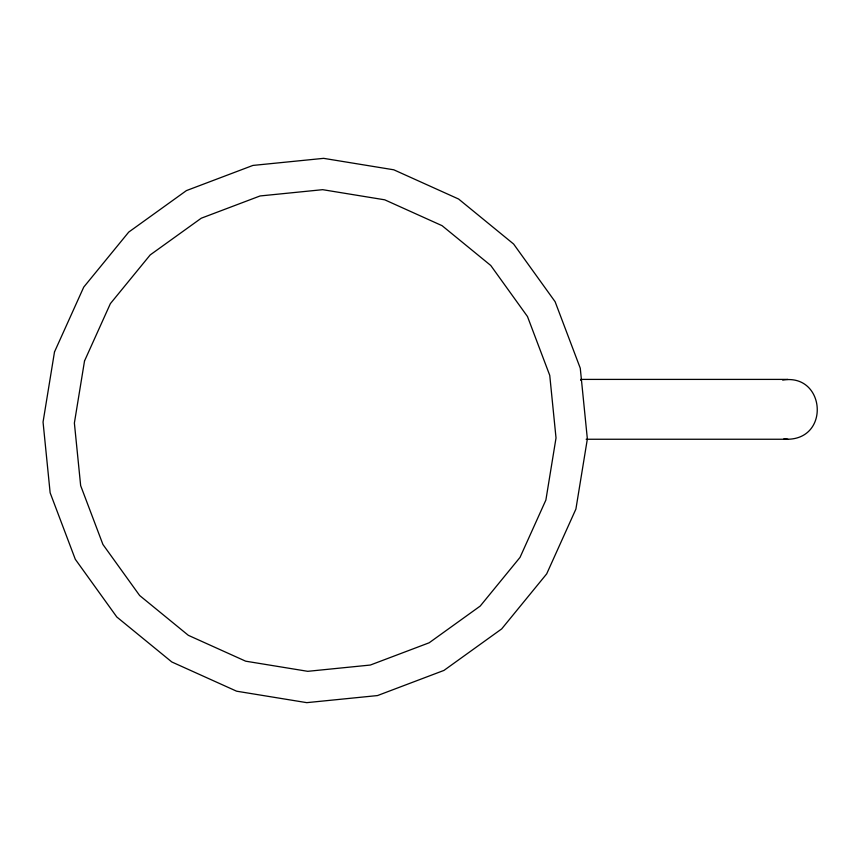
<?xml version="1.0" encoding="UTF-8"?>
<svg xmlns="http://www.w3.org/2000/svg" width="861" height="861" viewBox="0 0 861 861"><rect width="100%" height="100%" fill="white"/><g stroke="black" fill="none" stroke-linecap="round" stroke-linejoin="round"><path stroke-width="1.29" d="M782.681 380.088C824.849 373.05 830.617 438.443 787.88 439.25L586.158 439.25M787.88 379.4L580.82 379.4L580.82 380.422M783.984 438.744L787.88 439.25M54.501 351.912L43.05 422.062L50.142 492.793L75.294 559.273L116.795 616.982L171.823 661.98L236.624 691.2L306.774 702.651L377.495 695.57L443.975 670.407L501.683 628.907L546.681 573.878L575.901 509.088L587.363 438.938L580.271 368.207L555.119 301.727L513.608 244.018L458.59 199.02L393.789 169.8L323.639 158.349L252.908 165.43L186.428 190.593L128.73 232.093L83.732 287.122L54.501 351.912M84.518 360.963L74.38 423.042L80.654 485.626L102.911 544.453L139.643 595.511L188.333 635.321L245.665 661.183L307.743 671.322L370.327 665.047L429.155 642.79L480.212 606.069L520.033 557.379L545.885 500.037L556.023 437.958L549.748 375.374L527.492 316.547L490.77 265.489L442.08 225.679L384.738 199.817L322.671 189.678L260.087 195.953L201.259 218.21L150.191 254.931L110.38 303.621L84.518 360.963"/></g></svg>
